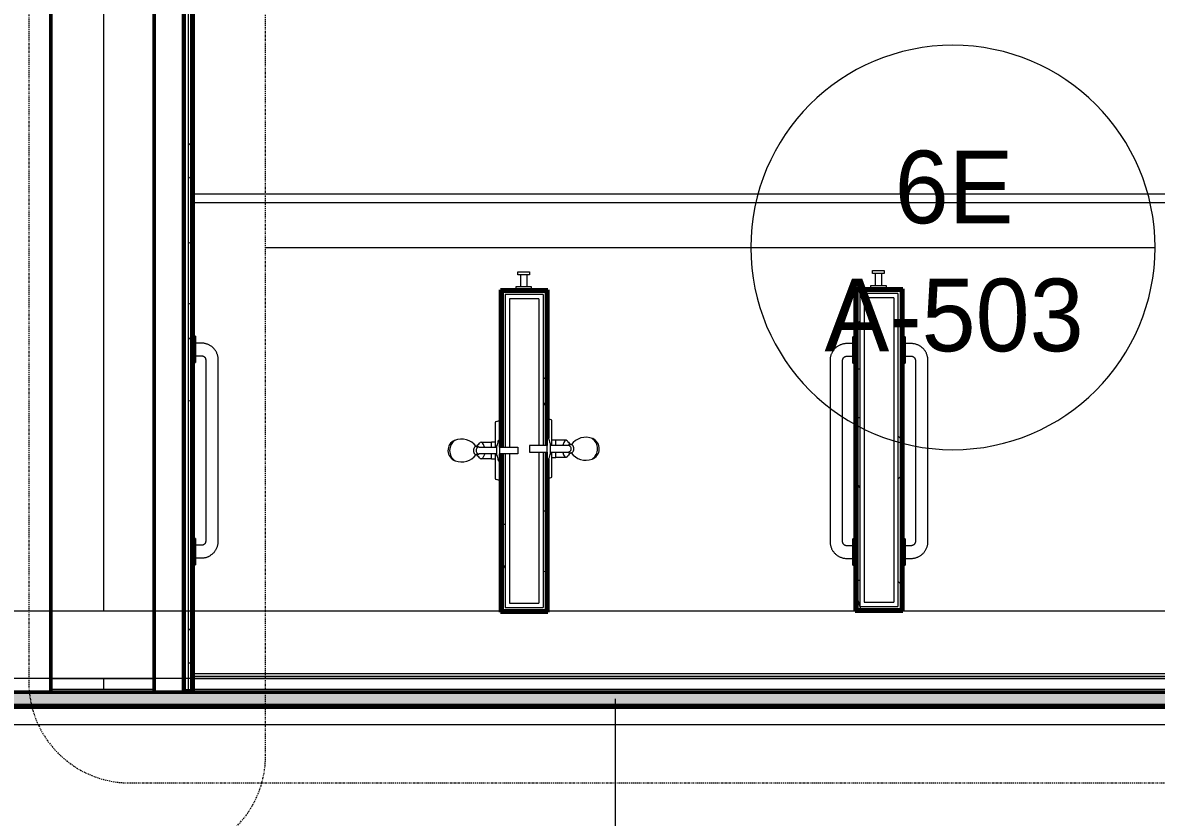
# Model space of a CAD drawing. Header units: inches. Extents: x 23906 to 26716, y -23130 to -20467.
# Drawn here: x 25502.3 to 25636.9, y -22811.8 to -22717.5 of the extents above; entities that cross this region are included whole.
import ezdxf

# ---------------------------------------------------------------- set-up
doc = ezdxf.new("R2010")
doc.units = ezdxf.units.IN
doc.header["$MEASUREMENT"] = 0
doc.linetypes.add('Dash Dot 3_16_', pattern=[0.3125, 0.1875, -0.0625, 0, -0.0625])
doc.linetypes.add('Grid Line 1_2_', pattern=[0.875, 0.5, -0.125, 0.125, -0.125])
for name, color, linetype, lineweight in [('A-ANNO-SYMB', 150, 'Continuous', 9), ('A-AREA', 32, 'Continuous', 9), ('A-FLOR', 192, 'Continuous', 13), ('A-GENM', 13, 'Continuous', 9), ('A-GLAZ-CWMG', 51, 'Continuous', 9), ('A-WALL', 113, 'Continuous', 13), ('A-WALL-IDEN', 211, 'Continuous', 9), ('A-WALL-PATT', 111, 'Continuous', 50), ('I-WALL', 2, 'Continuous', 13), ('L-SITE-WALL', 31, 'Continuous', 13), ('P-SANR-FIXT', 6, 'Continuous', 9), ('Q-SPCQ', 91, 'Continuous', 9), ('S-BEAM', 12, 'Continuous', 9), ('S-GRID', 1, 'Continuous', 9)]:
    doc.layers.add(name, color=color, linetype=linetype, lineweight=lineweight)
doc.styles.add('Century Gothic', font='GOTHIC.TTF', dxfattribs={"height": 8.622671})
pattern_1 = [(296.565, (14.4, 8.64), (0.000499, 57.600217), [6.44, -122.358]), (33.69, (17.28, 2.88), (0.000345, 57.60007), [10.384, -197.296]), (33.69, (74.88, 2.88), (0.000345, 57.60007), [10.384, -197.296]), (33.69, (132.48, 2.88), (0.000345, 57.60007), [10.384, -197.296]), (116.565, (25.92, 8.64), (-0.000396, 57.59977), [6.44, -122.358]), (213.69, (23.04, 14.4), (0.000345, 57.60007), [10.384, -197.296]), (213.69, (80.64, 14.4), (0.000345, 57.60007), [10.384, -197.296]), (213.69, (138.24, 14.4), (0.000345, 57.60007), [10.384, -197.296]), (26.565, (37.44, 8.64), (0.0005, 57.60022), [12.88, -115.918]), (26.565, (95.04, 8.64), (0.0005, 57.60022), [12.88, -115.918]), (270, (48.96, 14.4), (57.6, 4e-15), [5.76, -51.84]), (225, (48.96, 8.64), (-4e-15, 57.599504), [8.146, -73.313]), (135, (43.2, 2.88), (4e-15, 57.599504), [8.146, -73.313]), (288.435, (25.92, 25.92), (0.000265, 57.599939), [9.107, -173.04]), (18.435, (28.8, 17.28), (0.000265, 57.59994), [9.107, -173.04]), (18.435, (86.4, 17.28), (0.000265, 57.59994), [9.107, -173.04]), (18.435, (144, 17.28), (0.000265, 57.59994), [9.107, -173.04]), (135, (37.44, 20.16), (4e-15, 57.599504), [8.146, -73.313]), (180, (31.68, 25.92), (-7e-15, -57.6), [5.76, -51.84]), (251.565, (11.52, 40.32), (-0.000265, 57.599939), [9.107, -173.04]), (315, (8.64, 31.68), (-4e-15, 57.599504), [8.146, -73.313]), (71.565, (14.4, 25.92), (-0.000265, 57.599939), [9.107, -173.04]), (135, (17.28, 34.56), (4e-15, 57.599504), [8.146, -73.313]), (225, (34.56, 40.32), (-4e-15, 57.599504), [8.146, -73.313]), (123.69, (28.8, 34.56), (0.000345, 57.600068), [10.384, -197.296]), (123.69, (86.4, 34.56), (0.000345, 57.600068), [10.384, -197.296]), (26.565, (23.04, 43.2), (0.0005, 57.60022), [6.44, -122.358]), (26.565, (80.64, 43.2), (0.0005, 57.60022), [6.44, -122.358]), (315, (28.8, 46.08), (-4e-15, 57.599504), [8.146, -73.313]), (213.69, (54.72, 54.72), (0.000345, 57.60007), [10.384, -197.296]), (213.69, (112.32, 54.72), (0.000345, 57.60007), [10.384, -197.296]), (213.69, (169.92, 54.72), (0.000345, 57.60007), [10.384, -197.296]), (296.565, (46.08, 48.96), (0.000499, 57.600217), [6.44, -122.358]), (45, (48.96, 43.2), (4e-15, 57.599504), [8.146, -73.313]), (90, (54.72, 48.96), (-57.6, 4e-15), [5.76, -51.84]), (213.69, (28.8, 57.6), (0.000345, 57.60007), [10.384, -197.296]), (213.69, (86.4, 57.6), (0.000345, 57.60007), [10.384, -197.296]), (213.69, (144, 57.6), (0.000345, 57.60007), [10.384, -197.296]), (315, (20.16, 51.84), (-4e-15, 57.599504), [4.073, -77.386]), (26.565, (23.04, 48.96), (0.0005, 57.60022), [6.44, -122.358]), (26.565, (80.64, 48.96), (0.0005, 57.60022), [6.44, -122.358]), (90, (28.8, 51.84), (-57.6, 4e-15), [5.76, -51.84]), (333.435, (5.76, 54.72), (-0.0005, 57.60022), [6.44, -122.358]), (333.435, (63.36, 54.72), (-0.0005, 57.60022), [6.44, -122.358]), (243.435, (11.52, 51.84), (0.000396, 57.59977), [6.44, -122.358]), (161.565, (8.64, 46.08), (-0.000265, 57.59994), [9.107, -173.04]), (161.565, (66.24, 46.08), (-0.000265, 57.59994), [9.107, -173.04]), (161.565, (123.84, 46.08), (-0.000265, 57.59994), [9.107, -173.04]), (45, (0, 48.96), (4e-15, 57.599504), [8.146, -73.313]), (26.565, (2.88, 0), (0.0005, 57.60022), [6.44, -122.358]), (26.565, (60.48, 0), (0.0005, 57.60022), [6.44, -122.358]), (116.565, (8.64, 2.88), (-0.000396, 57.59977), [6.44, -122.358]), (206.565, (5.76, 8.64), (0.0005, 57.60022), [6.44, -122.358]), (206.565, (63.36, 8.64), (0.0005, 57.60022), [6.44, -122.358]), (296.565, (0, 5.76), (0.000499, 57.600217), [6.44, -122.358]), (14.036, (43.2, 25.92), (0.000245, 57.59979), [11.875, -225.616]), (14.036, (100.8, 25.92), (0.000245, 57.59979), [11.875, -225.616]), (14.036, (158.4, 25.92), (0.000245, 57.59979), [11.875, -225.616]), (14.036, (216, 25.92), (0.000245, 57.59979), [11.875, -225.616]), (135, (54.72, 28.8), (4e-15, 57.599504), [8.146, -73.313]), (198.435, (48.96, 34.56), (0.000265, 57.59994), [9.107, -173.04]), (198.435, (106.56, 34.56), (0.000265, 57.59994), [9.107, -173.04]), (198.435, (164.16, 34.56), (0.000265, 57.59994), [9.107, -173.04]), (296.565, (40.32, 31.68), (0.000499, 57.600217), [6.44, -122.358]), (333.435, (2.88, 17.28), (-0.0005, 57.60022), [6.44, -122.358]), (333.435, (60.48, 17.28), (-0.0005, 57.60022), [6.44, -122.358]), (45, (8.64, 14.4), (4e-15, 57.599504), [4.073, -77.386]), (116.565, (11.52, 17.28), (-0.000396, 57.59977), [6.44, -122.358]), (225, (8.64, 23.04), (-4e-15, 57.599504), [8.146, -73.313])]

# ---------------------------------------------------------------- blocks, each defined once
blk = doc.blocks.new('817_Grab_Bars - 8170-001240-25748-Enlarged First Floor Plan _East_')
at = {"layer": 'Q-SPCQ', "color": 7}
for p, q in [((25395.89, -22754.73), (25395.61, -22754.73)), ((25395.61, -22756.3), (25395.61, -22754.73)), ((25395.61, -22755.55), (25394.89, -22755.55)), ((25395.61, -22757.86), (25395.61, -22756.3)), ((25392.89, -22757.55), (25392.89, -22779.05)), ((25394.39, -22779.05), (25394.39, -22757.55)), ((25394.89, -22757.05), (25395.61, -22757.05)), ((25395.61, -22757.86), (25395.89, -22757.86)), ((25395.89, -22778.73), (25395.61, -22778.73)), ((25395.61, -22780.3), (25395.61, -22778.73)), ((25395.61, -22779.55), (25394.89, -22779.55)), ((25395.61, -22781.86), (25395.61, -22780.3)), ((25394.89, -22781.05), (25395.61, -22781.05)), ((25395.61, -22781.86), (25395.89, -22781.86))]:
    blk.add_line(p, q, dxfattribs=at)
at = {"layer": 'Q-SPCQ', "color": 7, "flags": 128}
for points in [[(25394.89, -22755.55), (25394.81, -22755.55), (25394.73, -22755.55), (25394.65, -22755.56), (25394.57, -22755.57), (25394.49, -22755.59), (25394.41, -22755.6), (25394.34, -22755.62), (25394.26, -22755.65), (25394.19, -22755.68), (25394.11, -22755.7), (25394.04, -22755.74), (25393.97, -22755.77), (25393.9, -22755.81), (25393.83, -22755.85), (25393.76, -22755.9), (25393.7, -22755.94), (25393.63, -22755.99), (25393.57, -22756.04), (25393.51, -22756.1), (25393.46, -22756.15), (25393.4, -22756.21), (25393.35, -22756.27), (25393.3, -22756.34), (25393.25, -22756.4), (25393.21, -22756.47), (25393.17, -22756.53), (25393.13, -22756.6), (25393.09, -22756.68), (25393.06, -22756.75), (25393.03, -22756.82), (25393, -22756.9), (25392.97, -22756.97), (25392.95, -22757.05), (25392.93, -22757.13), (25392.92, -22757.21), (25392.91, -22757.29), (25392.9, -22757.37), (25392.89, -22757.45), (25392.89, -22757.53), (25392.89, -22757.55)], [(25394.39, -22757.55), (25394.39, -22757.53), (25394.39, -22757.51), (25394.39, -22757.49), (25394.4, -22757.47), (25394.4, -22757.45), (25394.4, -22757.43), (25394.41, -22757.41), (25394.42, -22757.39), (25394.42, -22757.37), (25394.43, -22757.35), (25394.44, -22757.33), (25394.45, -22757.32), (25394.46, -22757.3), (25394.47, -22757.28), (25394.48, -22757.26), (25394.49, -22757.25), (25394.5, -22757.23), (25394.51, -22757.22), (25394.53, -22757.2), (25394.54, -22757.19), (25394.56, -22757.17), (25394.57, -22757.16), (25394.59, -22757.15), (25394.6, -22757.14), (25394.62, -22757.13), (25394.64, -22757.12), (25394.65, -22757.11), (25394.67, -22757.1), (25394.69, -22757.09), (25394.71, -22757.08), (25394.73, -22757.07), (25394.75, -22757.07), (25394.77, -22757.06), (25394.79, -22757.06), (25394.81, -22757.05), (25394.83, -22757.05), (25394.84, -22757.05), (25394.86, -22757.05), (25394.88, -22757.05), (25394.89, -22757.05)], [(25392.89, -22779.05), (25392.89, -22779.13), (25392.9, -22779.21), (25392.9, -22779.29), (25392.92, -22779.37), (25392.93, -22779.44), (25392.95, -22779.52), (25392.97, -22779.6), (25392.99, -22779.68), (25393.02, -22779.75), (25393.05, -22779.83), (25393.08, -22779.9), (25393.12, -22779.97), (25393.15, -22780.04), (25393.2, -22780.11), (25393.24, -22780.18), (25393.29, -22780.24), (25393.34, -22780.3), (25393.39, -22780.37), (25393.44, -22780.42), (25393.5, -22780.48), (25393.56, -22780.54), (25393.62, -22780.59), (25393.68, -22780.64), (25393.74, -22780.69), (25393.81, -22780.73), (25393.88, -22780.77), (25393.95, -22780.81), (25394.02, -22780.85), (25394.09, -22780.88), (25394.17, -22780.91), (25394.24, -22780.94), (25394.32, -22780.96), (25394.39, -22780.98), (25394.47, -22781), (25394.55, -22781.02), (25394.63, -22781.03), (25394.71, -22781.04), (25394.79, -22781.04), (25394.87, -22781.05), (25394.89, -22781.05)], [(25394.89, -22779.55), (25394.87, -22779.55), (25394.85, -22779.55), (25394.83, -22779.54), (25394.81, -22779.54), (25394.79, -22779.54), (25394.77, -22779.53), (25394.75, -22779.53), (25394.73, -22779.52), (25394.71, -22779.51), (25394.7, -22779.51), (25394.68, -22779.5), (25394.66, -22779.49), (25394.64, -22779.48), (25394.62, -22779.47), (25394.61, -22779.46), (25394.59, -22779.45), (25394.58, -22779.44), (25394.56, -22779.42), (25394.55, -22779.41), (25394.53, -22779.4), (25394.52, -22779.38), (25394.5, -22779.37), (25394.49, -22779.35), (25394.48, -22779.33), (25394.47, -22779.32), (25394.46, -22779.3), (25394.45, -22779.28), (25394.44, -22779.26), (25394.43, -22779.25), (25394.42, -22779.23), (25394.42, -22779.21), (25394.41, -22779.19), (25394.41, -22779.17), (25394.4, -22779.15), (25394.4, -22779.13), (25394.39, -22779.11), (25394.39, -22779.09), (25394.39, -22779.07), (25394.39, -22779.05), (25394.39, -22779.05)]]:
    blk.add_lwpolyline(points, dxfattribs=at)
blk = doc.blocks.new('Robe_hook_5552 - Robe_hook_5552-134757-Enlarged First Floor Plan _East_')
at = {"layer": 'A-GENM', "color": 7}
for p, q in [((-0.94, 0), (-0.94, -0.35)), ((-0.94, -0.35), (0.94, -0.35)), ((-0.37, -1.81), (-0.37, -0.35)), ((0.38, -1.81), (0.38, -0.35)), ((0.94, -0.35), (0.94, 0)), ((-0.69, -2.16), (-0.69, -1.81)), ((-0.69, -1.81), (0.69, -1.81)), ((0.69, -2.16), (-0.69, -2.16)), ((0.69, -1.81), (0.69, -2.16))]:
    blk.add_line(p, q, dxfattribs=at)
blk = doc.blocks.new('Plate - 1_2X6-187841-Enlarged First Floor Plan _East_')
at = {"layer": 'S-BEAM', "color": 7}
for p, q in [((74.25, 0.12), (-75.06, 0.12)), ((-75.06, -0.13), (74.25, -0.13))]:
    blk.add_line(p, q, dxfattribs=at)
blk = doc.blocks.new('Shower-Unit-Zurn-Z7301-SS-MT-DV2P-HW - Z7301-SS-MT-DV2P-HW-253514-Enlarged First Floor Plan _East_')
at = {"layer": 'P-SANR-FIXT', "color": 7}
for p, q in [((-0.48, 2.64), (-0.48, 2.84)), ((0.48, 2.84), (0.48, 2.64)), ((-1, 0.99), (-1, 2.23)), ((-0.4, 0.38), (-0.4, 2.46)), ((0.4, 2.46), (0.4, 0.38)), ((1, 2.23), (1, 0.99)), ((-3.56, 0), (-3.43, 0.45)), ((-1.24, 0), (-3.56, 0)), ((-3.31, 0.54), (-1.03, 0.54)), ((-1.24, 0), (-1.24, 0.1)), ((-1.03, 0.99), (-1, 0.99)), ((-1.03, 0.54), (-1.03, 0.99)), ((-1.03, 0.54), (-0.4, 0.54)), ((-1, 0.99), (-0.4, 0.99)), ((-0.94, -0.06), (-0.94, 0)), ((-0.55, 0.38), (-0.4, 0.38)), ((-0.4, 0.38), (0.4, 0.38)), ((0.4, 0.99), (1, 0.99)), ((0.4, 0.54), (1.03, 0.54)), ((0.4, 0.38), (0.55, 0.38)), ((0.93, 0), (0.93, -0.06)), ((1, 0.99), (1.03, 0.99)), ((1.03, 0.99), (1.03, 0.54)), ((1.03, 0.54), (3.31, 0.54)), ((1.24, 0.1), (1.24, 0)), ((3.56, 0), (1.24, 0)), ((3.43, 0.45), (3.56, 0)), ((-0.4, 0), (-1.24, 0)), ((-0.4, -2.13), (-0.4, 0)), ((-0.4, 0), (0.4, 0)), ((0.4, 0), (0.4, -2.13)), ((1.24, 0), (0.4, 0)), ((0.4, -2.13), (-0.4, -2.13))]:
    blk.add_line(p, q, dxfattribs=at)
for centre, radius, start, end in [((0, 4.86), 1.31, 23.5819, 159.9825), ((0, 4.51), 1.46, 32.9208, 147.0792), ((-0.79, 4.57), 2.15, 306.1534, 22.1739), ((0.79, 4.57), 2.15, 159.9825, 233.8466), ((-2.26, 4.09), 2.18, 309.5027, 324.82), ((2.26, 4.09), 2.18, 215.1859, 230.4973), ((-0.63, 2.12), 0.388, 129.5027, 162.4973), ((0.63, 2.12), 0.388, 17.5027, 50.4973), ((-3.31, 0.42), 0.125, 90, 164), ((-1.14, 0.1), 0.0945, 90, 180), ((-1.14, 1.21), 1.02, 270, 305.478), ((1.14, 1.21), 1.02, 234.522, 270), ((1.14, 0.1), 0.0945, 0, 90), ((3.31, 0.42), 0.125, 16, 90)]:
    blk.add_arc(centre, radius, start, end, dxfattribs=at)
for centre, major_axis, ratio, start_param, end_param in [((0, 2.84), (0.476, 0), 0.662364, 0, 3.141593), ((0, 2.46), (0.4, 0), 0.941821, 0, 3.141593), ((-0.11, 2.15), (1.11, 0.08), 0.351489, 5.17721, 6.593422)]:
    blk.add_ellipse(centre, major_axis=major_axis, ratio=ratio, start_param=start_param, end_param=end_param, dxfattribs=at)
blk.add_open_spline([(-0.42, 1.83), (-0.46, 1.84), (-0.57, 1.87), (-0.78, 1.95), (-0.96, 2.08), (-1.02, 2.22), (-0.98, 2.3), (-0.94, 2.34)], degree=3, knots=[0.0572746, 0.0572746, 0.0572746, 0.0572746, 0.1428571, 0.2857143, 0.5714286, 0.7857143, 1, 1, 1, 1], dxfattribs=at)
for points in [[(-0.4, 2.46), (-0.42, 2.48), (-0.44, 2.52), (-0.47, 2.58), (-0.48, 2.62), (-0.48, 2.64)], [(0.48, 2.64), (0.48, 2.62), (0.47, 2.58), (0.44, 2.52), (0.42, 2.48), (0.4, 2.46)]]:
    blk.add_open_spline(points, degree=3, dxfattribs=at)
blk = doc.blocks.new('Shower-Unit-Zurn-Z7301-SS-MT-DV2P-HW - Z7301-SS-MT-DV2P-HW-253545-Enlarged First Floor Plan _East_')
at = {"layer": 'P-SANR-FIXT', "color": 7}
for p, q in [((0.4, 2.13), (-0.4, 2.13)), ((-0.4, 2.13), (-0.4, 0)), ((0.4, 0), (0.4, 2.13)), ((-0.4, 0), (-1.24, 0)), ((-1.24, 0), (-1.24, -0.1)), ((-0.4, 0), (0.4, 0)), ((1.24, 0), (0.4, 0)), ((1.24, -0.1), (1.24, 0)), ((-3.54, -0.06), (-3.43, -0.45)), ((-3.31, -0.54), (-1.03, -0.54)), ((-1.03, -0.54), (-0.4, -0.54)), ((-1.03, -0.54), (-1.03, -0.99)), ((-1.03, -0.99), (-1, -0.99)), ((-1, -0.99), (-0.4, -0.99)), ((-1, -0.99), (-1, -2.23)), ((-0.55, -0.38), (-0.4, -0.38)), ((-0.4, -0.38), (-0.4, -2.46)), ((-0.4, -0.38), (0.4, -0.38)), ((0.4, -2.46), (0.4, -0.38)), ((0.4, -0.38), (0.55, -0.38)), ((0.4, -0.54), (1.03, -0.54)), ((0.4, -0.99), (1, -0.99)), ((1, -2.23), (1, -0.99)), ((1, -0.99), (1.03, -0.99)), ((1.03, -0.99), (1.03, -0.54)), ((1.03, -0.54), (3.31, -0.54)), ((3.43, -0.45), (3.54, -0.06)), ((-0.48, -2.64), (-0.48, -2.84)), ((0.48, -2.84), (0.48, -2.64))]:
    blk.add_line(p, q, dxfattribs=at)
for centre, radius, start, end in [((-3.31, -0.42), 0.125, 196, 270), ((-1.14, -0.1), 0.0945, 180, 270), ((-1.14, -1.21), 1.02, 54.522, 90), ((1.14, -1.21), 1.02, 90, 125.478), ((1.14, -0.1), 0.0945, 270, 360), ((3.31, -0.42), 0.125, 270, 344), ((-0.63, -2.12), 0.388, 197.5027, 230.4973), ((-2.26, -4.09), 2.18, 35.18, 50.4973), ((2.26, -4.09), 2.18, 129.5027, 144.8141), ((0.63, -2.12), 0.388, 309.5027, 342.4973), ((0.79, -4.57), 2.15, 126.1534, 200.0175), ((-0.79, -4.57), 2.15, 337.8261, 53.8466), ((0, -4.86), 1.31, 200.0175, 336.4181), ((0, -4.51), 1.46, 212.9208, 327.0792)]:
    blk.add_arc(centre, radius, start, end, dxfattribs=at)
for centre, major_axis, ratio, start_param, end_param in [((0, -2.46), (-0.4, 0), 0.941821, 0, 3.141593), ((-0.11, -2.15), (-1.11, 0.08), 0.351489, 2.831356, 4.247568), ((0, -2.84), (-0.476, 0), 0.662364, 0, 3.141593)]:
    blk.add_ellipse(centre, major_axis=major_axis, ratio=ratio, start_param=start_param, end_param=end_param, dxfattribs=at)
blk.add_open_spline([(-0.42, -1.83), (-0.46, -1.84), (-0.57, -1.87), (-0.78, -1.95), (-0.96, -2.08), (-1.02, -2.22), (-0.98, -2.3), (-0.94, -2.34)], degree=3, knots=[0.0572746, 0.0572746, 0.0572746, 0.0572746, 0.1428571, 0.2857143, 0.5714286, 0.7857143, 1, 1, 1, 1], dxfattribs=at)
for points in [[(-0.4, -2.46), (-0.42, -2.48), (-0.44, -2.52), (-0.47, -2.58), (-0.48, -2.62), (-0.48, -2.64)], [(0.48, -2.64), (0.48, -2.62), (0.47, -2.58), (0.44, -2.52), (0.42, -2.48), (0.4, -2.46)]]:
    blk.add_open_spline(points, degree=3, dxfattribs=at)
blk = doc.blocks.new('Locker Rooms and Restrooms_rvt-1-Enlarged First Floor Plan _East_')
at = {"layer": 'A-WALL-PATT', "lineweight": 9}
h = blk.add_hatch(dxfattribs=at)
h.set_pattern_fill('FP_20', style=0, pattern_type=2)
h.set_pattern_definition(pattern_1)
h.paths.add_polyline_path([(25521.45, -22796.66), (25522.2, -22796.66), (25522.2, -22796.59), (25521.45, -22796.59)], flags=0)
h.paths.add_polyline_path([(25522.27, -22796.66), (25522.27, -22696.24), (25522.2, -22696.18), (25522.2, -22796.59)], flags=0)
h = blk.add_hatch(dxfattribs=at)
h.set_pattern_fill('FP_20', style=0, pattern_type=2)
h.set_pattern_definition(pattern_1)
h.paths.add_polyline_path([(25521.95, -22796.59), (25522.2, -22796.59), (25522.2, -22695.93), (25521.95, -22695.93), (25521.95, -22782.19)], flags=0)
h = blk.add_hatch(dxfattribs=at)
h.set_pattern_fill('FP_20', style=0, pattern_type=2)
h.set_pattern_definition(pattern_1)
h.paths.add_polyline_path([(25559.33, -22787.1), (25559.33, -22787.17), (25564.33, -22787.17), (25564.33, -22787.1), (25559.58, -22787.1)], flags=0)
h.paths.add_polyline_path([(25559.27, -22787.17), (25559.33, -22787.1), (25559.3, -22768.63), (25559.27, -22768.63), (25559.27, -22782.19)], flags=0)
h.paths.add_polyline_path([(25559.33, -22749.48), (25564.33, -22749.48), (25564.33, -22749.42), (25559.33, -22749.42)], flags=0)
h.paths.add_polyline_path([(25559.33, -22767.83), (25559.33, -22749.48), (25559.27, -22749.42), (25559.3, -22767.83)], flags=0)
h = blk.add_hatch(dxfattribs=at)
h.set_pattern_fill('FP_20', style=0, pattern_type=2)
h.set_pattern_definition(pattern_1)
h.paths.add_polyline_path([(25563.52, -22787.1), (25564.08, -22787.1), (25564.08, -22786.85), (25559.58, -22786.85), (25559.58, -22768.63), (25559.33, -22768.63), (25559.33, -22787.1), (25559.58, -22787.1)], flags=0)
h.paths.add_polyline_path([(25559.58, -22767.83), (25559.58, -22749.73), (25564.08, -22749.73), (25564.08, -22749.48), (25559.33, -22749.48), (25559.33, -22767.83), (25559.45, -22767.83)], flags=0)
h = blk.add_hatch(dxfattribs=at)
h.set_pattern_fill('FP_20', style=0, pattern_type=2)
h.set_pattern_definition(pattern_1)
h.paths.add_polyline_path([(25564.33, -22787.1), (25564.33, -22768.42), (25564.08, -22768.42), (25564.08, -22787.1)], flags=0)
h.paths.add_polyline_path([(25564.33, -22767.62), (25564.33, -22749.48), (25564.08, -22749.48), (25564.08, -22767.62), (25564.21, -22767.62)], flags=0)
h = blk.add_hatch(dxfattribs=at)
h.set_pattern_fill('FP_20', style=0, pattern_type=2)
h.set_pattern_definition(pattern_1)
h.paths.add_polyline_path([(25564.39, -22787.17), (25564.36, -22768.42), (25564.33, -22768.42), (25564.33, -22787.1)], flags=0)
h.paths.add_polyline_path([(25564.39, -22767.62), (25564.39, -22749.42), (25564.33, -22749.48), (25564.36, -22767.62)], flags=0)
h = blk.add_hatch(dxfattribs=at)
h.set_pattern_fill('FP_20', style=0, pattern_type=2)
h.set_pattern_definition(pattern_1)
h.paths.add_polyline_path([(25606.45, -22787.05), (25606.45, -22786.99), (25601.45, -22786.99), (25601.45, -22787.05), (25605.65, -22787.05)], flags=0)
h.paths.add_polyline_path([(25601.45, -22749.35), (25606.45, -22749.35), (25606.45, -22749.29), (25601.45, -22749.29)], flags=0)
h.paths.add_polyline_path([(25601.39, -22787.05), (25601.45, -22786.99), (25601.45, -22749.35), (25601.39, -22749.29), (25601.39, -22782.19)], flags=0)
h = blk.add_hatch(dxfattribs=at)
h.set_pattern_fill('FP_20', style=0, pattern_type=2)
h.set_pattern_definition(pattern_1)
h.paths.add_polyline_path([(25605.65, -22786.99), (25606.2, -22786.99), (25606.2, -22786.74), (25601.7, -22786.74), (25601.7, -22749.6), (25606.2, -22749.6), (25606.2, -22749.35), (25601.45, -22749.35), (25601.45, -22786.99), (25601.7, -22786.99)], flags=0)
h = blk.add_hatch(dxfattribs=at)
h.set_pattern_fill('FP_20', style=0, pattern_type=2)
h.set_pattern_definition(pattern_1)
h.paths.add_polyline_path([(25606.2, -22786.99), (25606.45, -22786.99), (25606.45, -22749.35), (25606.2, -22749.35), (25606.2, -22786.74)], flags=0)
h = blk.add_hatch(dxfattribs=at)
h.set_pattern_fill('FP_20', style=0, pattern_type=2)
h.set_pattern_definition(pattern_1)
h.paths.add_polyline_path([(25606.52, -22787.05), (25606.52, -22749.29), (25606.45, -22749.35), (25606.45, -22786.99)], flags=0)
at = {"layer": 'A-FLOR', "color": 10}
for p, q in [((25521.45, -22738.8), (25521.39, -22738.8)), ((25521.39, -22738.8), (25521.45, -22738.8)), ((25736.83, -22737.8), (25522.52, -22737.8)), ((25522.52, -22738.8), (25736.83, -22738.8))]:
    blk.add_line(p, q, dxfattribs=at)
at = {"layer": 'A-FLOR', "color": 133}
for p, q in [((25521.4, -22796.91), (25521.45, -22796.91)), ((25521.45, -22796.91), (25522.52, -22796.91)), ((25522.52, -22796.91), (25669.52, -22796.91))]:
    blk.add_line(p, q, dxfattribs=at)
at = {"layer": 'A-WALL', "color": 10}
for p, q in [((25521.95, -22695.93), (25521.95, -22796.59)), ((25522.2, -22696.18), (25522.2, -22796.59)), ((25522.27, -22696.24), (25522.27, -22796.66)), ((25559.33, -22749.42), (25559.27, -22749.42)), ((25559.27, -22749.42), (25559.27, -22767.83)), ((25564.33, -22749.42), (25559.33, -22749.42)), ((25559.58, -22749.48), (25559.33, -22749.48)), ((25559.33, -22749.48), (25559.33, -22767.83)), ((25564.08, -22749.48), (25559.58, -22749.48)), ((25564.33, -22749.48), (25564.08, -22749.48)), ((25564.39, -22749.42), (25564.33, -22749.42)), ((25564.33, -22749.48), (25564.33, -22767.62)), ((25564.39, -22749.42), (25564.39, -22767.62)), ((25601.45, -22749.29), (25601.39, -22749.29)), ((25601.39, -22749.29), (25601.39, -22787.05)), ((25606.45, -22749.29), (25601.45, -22749.29)), ((25601.7, -22749.35), (25601.45, -22749.35)), ((25601.45, -22749.35), (25601.45, -22786.99)), ((25606.2, -22749.35), (25601.7, -22749.35)), ((25602.2, -22749.6), (25601.7, -22749.6)), ((25601.7, -22749.6), (25601.7, -22786.74)), ((25605.7, -22749.6), (25602.2, -22749.6)), ((25606.2, -22749.6), (25605.7, -22749.6)), ((25606.45, -22749.35), (25606.2, -22749.35)), ((25606.2, -22749.6), (25606.2, -22786.74)), ((25606.52, -22749.29), (25606.45, -22749.29)), ((25606.45, -22749.35), (25606.45, -22786.99)), ((25606.52, -22749.29), (25606.52, -22787.05)), ((25560.08, -22749.73), (25559.58, -22749.73)), ((25559.58, -22749.73), (25559.58, -22767.83)), ((25563.58, -22749.73), (25560.08, -22749.73)), ((25563.58, -22750.23), (25560.08, -22750.23)), ((25560.08, -22750.23), (25560.08, -22767.83)), ((25564.08, -22749.73), (25563.58, -22749.73)), ((25563.58, -22750.23), (25563.58, -22767.62)), ((25564.08, -22749.73), (25564.08, -22767.62)), ((25605.7, -22750.1), (25602.2, -22750.1)), ((25602.2, -22750.1), (25602.2, -22786.24)), ((25605.7, -22750.1), (25605.7, -22786.24)), ((25563.58, -22768.42), (25563.58, -22786.35)), ((25564.08, -22768.42), (25564.08, -22786.85)), ((25564.33, -22768.42), (25564.33, -22787.1)), ((25564.39, -22768.42), (25564.39, -22787.17)), ((25559.27, -22768.63), (25559.27, -22787.17)), ((25559.33, -22768.63), (25559.33, -22787.1)), ((25559.58, -22768.63), (25559.58, -22786.85)), ((25560.08, -22768.63), (25560.08, -22786.35)), ((25559.27, -22787.17), (25559.33, -22787.17)), ((25559.33, -22787.1), (25559.58, -22787.1)), ((25559.33, -22787.17), (25564.33, -22787.17)), ((25559.58, -22786.85), (25560.08, -22786.85)), ((25559.58, -22787.1), (25564.08, -22787.1)), ((25560.08, -22786.35), (25563.58, -22786.35)), ((25560.08, -22786.85), (25563.58, -22786.85)), ((25563.58, -22786.85), (25564.08, -22786.85)), ((25564.08, -22787.1), (25564.33, -22787.1)), ((25564.33, -22787.17), (25564.39, -22787.17)), ((25601.39, -22787.05), (25601.45, -22787.05)), ((25601.45, -22786.99), (25601.7, -22786.99)), ((25601.45, -22787.05), (25606.45, -22787.05)), ((25601.7, -22786.74), (25602.2, -22786.74)), ((25601.7, -22786.99), (25606.2, -22786.99)), ((25602.2, -22786.24), (25605.7, -22786.24)), ((25602.2, -22786.74), (25605.7, -22786.74)), ((25605.7, -22786.74), (25606.2, -22786.74)), ((25606.2, -22786.99), (25606.45, -22786.99)), ((25606.45, -22787.05), (25606.52, -22787.05)), ((25521.45, -22796.59), (25522.2, -22796.59)), ((25521.45, -22796.66), (25522.2, -22796.66)), ((25522.2, -22796.66), (25522.27, -22796.66))]:
    blk.add_line(p, q, dxfattribs=at)
at = {"layer": 'I-WALL', "color": 250, "lineweight": 50}
for p, q in [((25505.64, -22796.91), (25505.64, -22695.43)), ((25517.89, -22695.43), (25517.89, -22796.91)), ((25521.39, -22796.91), (25521.39, -22695.43)), ((25521.45, -22695.43), (25521.45, -22796.59)), ((25522.52, -22796.91), (25522.52, -22696.49)), ((25559.27, -22749.17), (25559.02, -22749.17)), ((25559.02, -22749.17), (25559.02, -22767.83)), ((25564.39, -22749.17), (25559.27, -22749.17)), ((25564.64, -22749.17), (25564.39, -22749.17)), ((25564.64, -22766.78), (25564.64, -22749.17)), ((25601.39, -22749.04), (25601.14, -22749.04)), ((25601.14, -22749.04), (25601.14, -22787.3)), ((25606.52, -22749.04), (25601.39, -22749.04)), ((25606.77, -22749.04), (25606.52, -22749.04)), ((25606.77, -22787.3), (25606.77, -22749.04)), ((25559.02, -22768.63), (25559.02, -22787.42)), ((25564.64, -22787.42), (25564.64, -22769.26)), ((25601.14, -22787.3), (25601.39, -22787.3)), ((25601.39, -22787.3), (25606.52, -22787.3)), ((25606.52, -22787.3), (25606.77, -22787.3)), ((25559.02, -22787.42), (25559.27, -22787.42)), ((25559.27, -22787.42), (25564.39, -22787.42)), ((25564.39, -22787.42), (25564.64, -22787.42)), ((25521.45, -22796.59), (25521.45, -22796.66)), ((25521.45, -22796.66), (25521.45, -22796.91)), ((25502.14, -22796.91), (25505.64, -22796.91)), ((25517.89, -22796.91), (25521.39, -22796.91)), ((25521.45, -22796.91), (25522.27, -22796.91)), ((25522.27, -22796.91), (25522.52, -22796.91))]:
    blk.add_line(p, q, dxfattribs=at)
at = {"color": 10, "lineweight": 13}
for name, p, rotation in [('Robe_hook_5552 - Robe_hook_5552-134757-Enlarged First Floor Plan _East_', (25603.89, -22749.04), 180), ('Robe_hook_5552 - Robe_hook_5552-134757-Enlarged First Floor Plan _East_', (25561.77, -22749.17), 180), ('817_Grab_Bars - 8170-001240-25748-Enlarged First Floor Plan _East_', (50918.41, -45536.53), 180), ('817_Grab_Bars - 8170-001240-25748-Enlarged First Floor Plan _East_', (51002.66, -45536.58), 180), ('Shower-Unit-Zurn-Z7301-SS-MT-DV2P-HW - Z7301-SS-MT-DV2P-HW-253514-Enlarged First Floor Plan _East_', (25558.95, -22768.23), 90.00000000000074), ('Shower-Unit-Zurn-Z7301-SS-MT-DV2P-HW - Z7301-SS-MT-DV2P-HW-253545-Enlarged First Floor Plan _East_', (25564.58, -22768.02), 89.99999999999926)]:
    blk.add_blockref(name, p, dxfattribs=dict(at, rotation=rotation))
for name, p in [('817_Grab_Bars - 8170-001240-25748-Enlarged First Floor Plan _East_', (205.25, 0.01)), ('Plate - 1_2X6-187841-Enlarged First Floor Plan _East_', (25597.58, -22794.87))]:
    blk.add_blockref(name, p, dxfattribs=at)
blk = doc.blocks.new('Struct_Xcel_Sports Complex_rvt-1-Enlarged First Floor Plan _East_')
at = {"layer": 'L-SITE-WALL', "color": 10}
blk.add_line((25797.83, -22798.8), (25244.4, -22798.8), dxfattribs=at)
blk = doc.blocks.new('Rectangular Mullion - Profile_Polycarbonate_Lower-1272695-Enlarged First Floor Plan _East_')
at = {"layer": 'A-GLAZ-CWMG'}
for p, q in [((25505.64, -22796.55), (25517.89, -22796.55)), ((25521.4, -22796.55), (25521.45, -22796.55)), ((25522.52, -22796.55), (25669.27, -22796.55)), ((25501.08, -22796.91), (25505.64, -22796.91)), ((25505.64, -22796.91), (25517.89, -22796.91)), ((25517.89, -22796.91), (25521.39, -22796.91)), ((25521.4, -22796.91), (25521.45, -22796.91)), ((25521.45, -22796.91), (25522.52, -22796.91)), ((25522.52, -22796.91), (25669.27, -22796.91)), ((25340.37, -22798.55), (25669.27, -22798.55)), ((25340.37, -22798.68), (25669.27, -22798.68))]:
    blk.add_line(p, q, dxfattribs=at)
blk = doc.blocks.new('Girt_C - 8_D-1405500-Enlarged First Floor Plan _East_')
at = {"layer": 'S-BEAM'}
for p, q in [((25517.89, -22787.3), (25505.64, -22787.3)), ((25521.45, -22787.3), (25521.4, -22787.3)), ((25559.02, -22787.3), (25522.52, -22787.3)), ((25601.14, -22787.3), (25564.64, -22787.3)), ((25643.27, -22787.3), (25606.77, -22787.3)), ((25505.64, -22795.3), (25517.89, -22795.3)), ((25521.4, -22795.3), (25521.46, -22795.3)), ((25522.52, -22795.3), (25671.83, -22795.3))]:
    blk.add_line(p, q, dxfattribs=at)
blk = doc.blocks.new('Floor Plan - Callout Head-19020-Enlarged First Floor Plan _East_')
at = {"layer": 'A-ANNO-SYMB'}
blk.add_line((-0.25, 0), (0.25, 0), dxfattribs=at)
for start, end in [(360, 180), (180, 360)]:
    blk.add_arc((0, 0), 0.25, start, end, dxfattribs=at)

msp = doc.modelspace()

# ---------------------------------------------------------------- hatches: boundary and pattern name
at = {"layer": 'A-WALL-PATT', "lineweight": 9, "transparency": 33554649}
msp.add_hatch(color=256, dxfattribs=at).paths.add_polyline_path([(25664.62, -22798.48), (25672.83, -22798.48), (25672.83, -22796.91), (25336.81, -22796.91), (25336.81, -22798.48), (25656.2, -22798.48)], flags=0)

# ---------------------------------------------------------------- linework, layer by layer
at = {"layer": 'A-ANNO-SYMB', "linetype": 'Dash Dot 3_16_'}
for p, q in [((25531.13, -22804.44), (25531.13, -22683.82)), ((25503.01, -22689.65), (25503.01, -22795.69)), ((25515.01, -22807.69), (25742.22, -22807.69))]:
    msp.add_line(p, q, dxfattribs=at)
at = {"layer": 'A-ANNO-SYMB'}
msp.add_line((25531.13, -22744.13), (25588.73, -22744.13), dxfattribs=at)
at = {"layer": 'A-ANNO-SYMB', "linetype": 'Dash Dot 3_16_'}
for centre, start, end in [((25515.01, -22795.69), 180, 270), ((25519.13, -22804.44), 270, 0)]:
    msp.add_arc(centre, 12, start, end, dxfattribs=at)
at = {"layer": 'A-AREA'}
for p, q in [((25511.89, -22435.18), (25511.89, -22787.31)), ((25511.89, -22795.3), (25511.89, -22796.55))]:
    msp.add_line(p, q, dxfattribs=at)
at = {"layer": 'A-WALL', "lineweight": 50}
for p, q in [((25672.83, -22796.91), (25336.81, -22796.91)), ((25336.81, -22798.48), (25672.83, -22798.48))]:
    msp.add_line(p, q, dxfattribs=at)
at = {"layer": 'A-WALL-IDEN', "color": 153}
msp.add_line((25572.65, -22797.69), (25572.65, -22840.82), dxfattribs=at)
at = {"layer": 'L-SITE-WALL'}
for p, q in [((25244.4, -22798.8), (25797.83, -22798.8)), ((26286.89, -22800.8), (25244.4, -22800.8))]:
    msp.add_line(p, q, dxfattribs=at)
at = {"layer": 'S-GRID', "linetype": 'Grid Line 1_2_'}
for p, q in [((26427.34, -22787.3), (24012.52, -22787.3)), ((26535.93, -22787.3), (24110.38, -22787.3)), ((26379.34, -22795.3), (24060.52, -22795.3)), ((26487.93, -22795.3), (24198.02, -22795.3))]:
    msp.add_line(p, q, dxfattribs=at)

# ---------------------------------------------------------------- block references
at = {"lineweight": 5}
for name in ['Struct_Xcel_Sports Complex_rvt-1-Enlarged First Floor Plan _East_', 'Locker Rooms and Restrooms_rvt-1-Enlarged First Floor Plan _East_']:
    msp.add_blockref(name, (0, 0), dxfattribs=at)
at = {"layer": 'A-ANNO-SYMB', "xscale": 95.99999999999994, "yscale": 95.99999999999994, "zscale": 95.99999999999994}
msp.add_blockref('Floor Plan - Callout Head-19020-Enlarged First Floor Plan _East_', (25612.73, -22744.13), dxfattribs=at)
at = {"layer": 'A-GLAZ-CWMG'}
msp.add_blockref('Rectangular Mullion - Profile_Polycarbonate_Lower-1272695-Enlarged First Floor Plan _East_', (0, 0), dxfattribs=at)
at = {"layer": 'S-BEAM'}
msp.add_blockref('Girt_C - 8_D-1405500-Enlarged First Floor Plan _East_', (0, 0), dxfattribs=at)

# ---------------------------------------------------------------- texts
at = {"layer": 'A-ANNO-SYMB', "char_height": 8.623, "attachment_point": 2, "line_spacing_factor": 0.984117, "style": 'Century Gothic'}
for s, insert, width in [('6E', (25612.87, -22732.64), 15.444), ('A-503', (25612.87, -22747.83), 38.88)]:
    msp.add_mtext(s, dxfattribs=dict(at, insert=insert, width=width))

doc.saveas('drawing.dxf')
